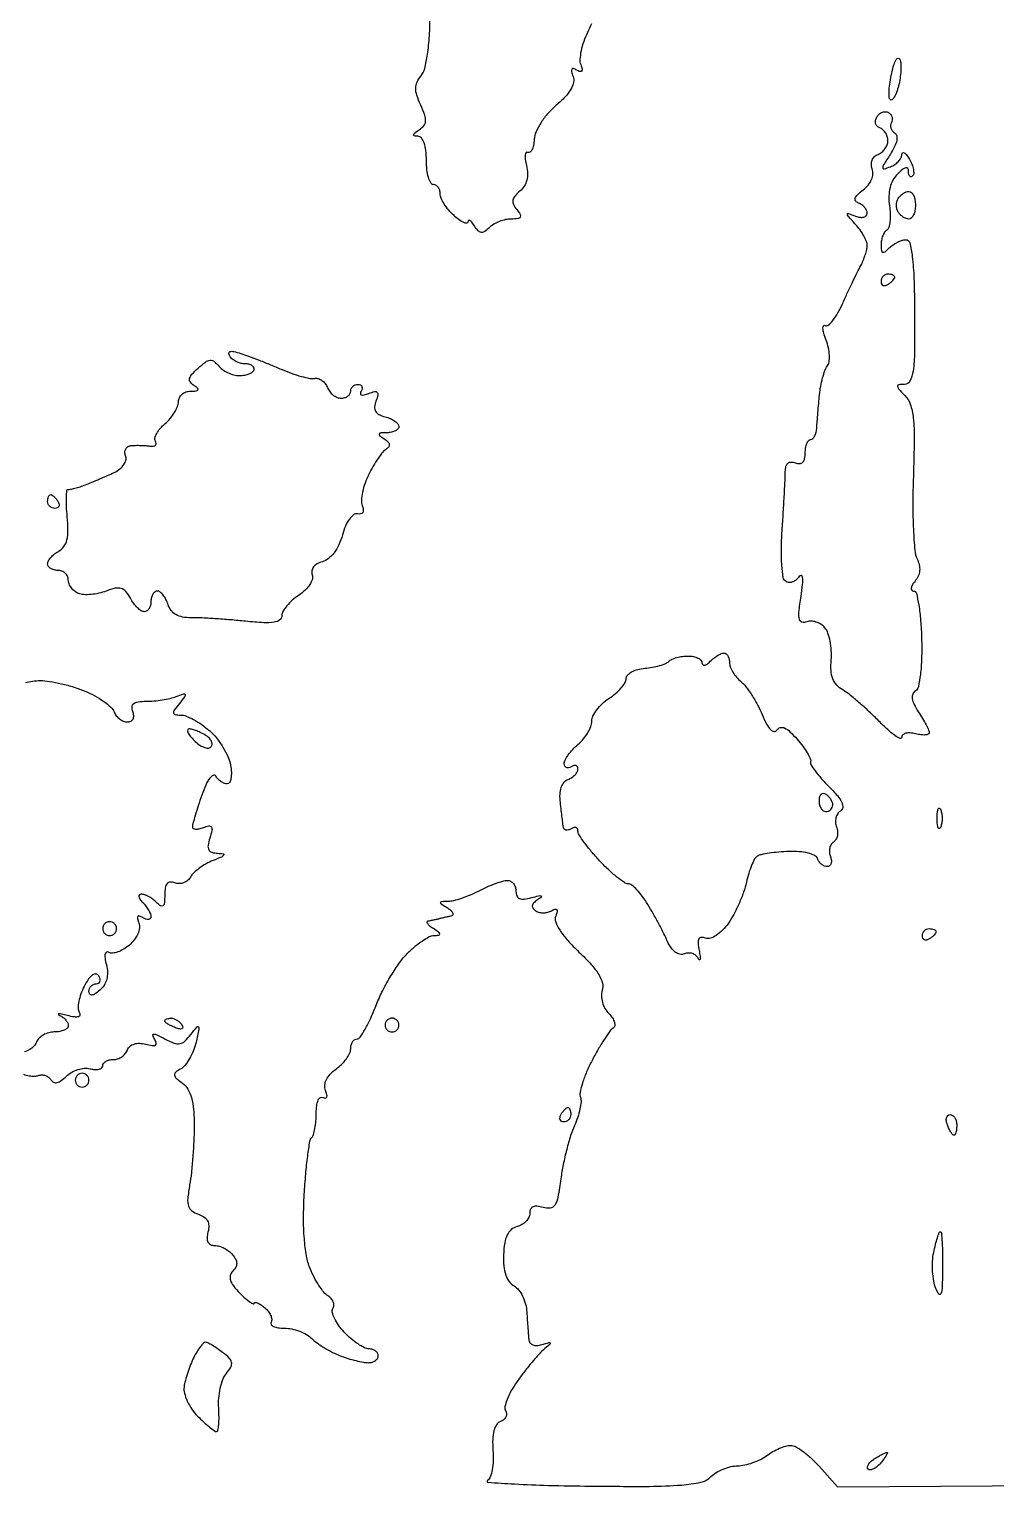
# Model space of a CAD drawing. Extents: x 0 to 102, y 0 to 135.
# Drawn here: x 10.86 to 22.73, y 0 to 17.9 of the extents above; entities that cross this region are included whole.
import ezdxf

# ---------------------------------------------------------------- set-up
doc = ezdxf.new("R2010")
doc.units = 0
doc.header["$MEASUREMENT"] = 0

msp = doc.modelspace()

# ---------------------------------------------------------------- linework, layer by layer
for points in [[(17.7631, 17.964087, -0.017346), (17.714532, 17.857641, 0.030739), (17.66712, 17.745901, 0.032503), (17.634787, 17.631236, 0.034401), (17.62035, 17.529586, 0.110121), (17.630321, 17.462271, -0.032497), (17.646856, 17.409089, -0.219208), (17.64164, 17.382696, -0.32919), (17.621, 17.376129, -0.056458), (17.581454, 17.394784, 0.060015), (17.54155, 17.413263, 0.349852), (17.521335, 17.405671, 0.200754), (17.517223, 17.376943, 0.028095), (17.535935, 17.318574, -0.143951), (17.541837, 17.245383, -0.08053), (17.509593, 17.161299, -0.058017), (17.439167, 17.06726, -0.028155), (17.329726, 16.964113, 0.038583), (17.229842, 16.865965, 0.035815), (17.143477, 16.751275, 0.037816), (17.081739, 16.63779, 0.090938), (17.058965, 16.545235, -0.032934), (17.049577, 16.470968, -0.066789), (17.030809, 16.415262, -0.121618), (17.006394, 16.386298, -0.304279), (16.980059, 16.385307, 0.368623), (16.959641, 16.382154, 0.154935), (16.947872, 16.354612, 0.061039), (16.949308, 16.298346, 0.024622), (16.964348, 16.222861, -0.052689), (16.977761, 16.128106, -0.072933), (16.968329, 16.042914, -0.079155), (16.935991, 15.969287, -0.07671), (16.882095, 15.908448, 0.044349), (16.821779, 15.848616, 0.135099), (16.797822, 15.796685, 0.152984), (16.805262, 15.74388, 0.062367), (16.844716, 15.682075, -0.035356), (16.887239, 15.622768, -0.275142), (16.887708, 15.590108, -0.23839), (16.858406, 15.570906, -0.028025), (16.778079, 15.5664, 0.054883), (16.708109, 15.558696, 0.03868), (16.632359, 15.535544, 0.039129), (16.562472, 15.501597, 0.063839), (16.510397, 15.461357, -0.044506), (16.4534, 15.413695, -0.182338), (16.410441, 15.402873, -0.181316), (16.370883, 15.4231, -0.043931), (16.325573, 15.482507, 0.025857), (16.294699, 15.526169, 0.088811), (16.268846, 15.549141, 0.307741), (16.252771, 15.548372, 0.231245), (16.244495, 15.532138, -0.393323), (16.229395, 15.516452, -0.119817), (16.193878, 15.523046, -0.05452), (16.139106, 15.555212, -0.023913), (16.074, 15.6087, -0.033439), (16.009251, 15.675691, -0.034148), (15.954502, 15.750269, -0.036283), (15.916362, 15.821354, -0.105367), (15.9048, 15.875612, 0.072708), (15.898444, 15.919093, 0.087472), (15.879949, 15.955975, 0.100499), (15.852462, 15.98063, 0.133491), (15.8202, 15.9894, -0.277684), (15.78757, 16.009035, -0.052312), (15.760451, 16.076379, -0.042582), (15.741737, 16.172042, -0.027026), (15.7356, 16.2855, 0.028612), (15.728625, 16.407295, 0.056868), (15.706804, 16.501324, 0.083693), (15.673074, 16.561818, 0.224383), (15.62985, 16.582895, -0.052305), (15.588508, 16.587745, -0.409488), (15.579008, 16.602495, -0.183172), (15.593453, 16.625159, -0.01923), (15.64619, 16.661437, 0.079586), (15.703281, 16.711809, 0.158249), (15.725143, 16.767331, 0.100818), (15.714533, 16.842764, 0.02171), (15.664839, 16.96571, -0.026914), (15.617374, 17.086754, -0.08333), (15.603987, 17.173208, -0.107253), (15.620887, 17.246592, -0.063257), (15.669359, 17.322822, 0.11421), (15.71458, 17.412892, 0.023325), (15.748689, 17.589099, 0.02164), (15.771734, 17.815818, 0.01341), (15.780087, 18.083384, -0.010497)], [(10.809382, 9.874163, -0.03732), (10.897664, 9.892175, -0.031677), (10.992661, 9.8982, -0.039935), (11.105984, 9.889134, -0.018074), (11.25218, 9.860138, -0.017762), (11.405057, 9.818245, -0.023203), (11.541249, 9.768627, -0.026136), (11.663453, 9.709891, -0.02918), (11.77427, 9.640624, -0.030366), (11.860503, 9.571217, -0.117023), (11.899032, 9.514827, 0.074081), (11.925865, 9.467336, 0.064335), (11.966537, 9.427092, 0.066862), (12.014296, 9.399867, 0.09644), (12.061896, 9.3906, 0.110721), (12.104071, 9.400055, 0.163185), (12.131231, 9.426109, 0.139599), (12.139698, 9.466775, 0.073701), (12.128394, 9.5175, -0.102792), (12.118869, 9.575945, -0.221436), (12.139424, 9.615508, -0.132988), (12.194166, 9.638097, -0.031747), (12.29333, 9.6444, 0.022743), (12.386454, 9.648638, 0.016373), (12.489729, 9.661479, 0.016591), (12.587354, 9.680215, 0.034043), (12.661931, 9.70254, -0.009993), (12.752589, 9.7345, -0.381878), (12.770846, 9.726552, -0.278007), (12.768243, 9.703349, -0.007209), (12.700791, 9.61794, 0.01415), (12.638333, 9.536556, 0.187372), (12.628928, 9.5006, 0.338925), (12.648509, 9.480332, 0.037288), (12.717224, 9.4752, -0.095445), (12.78289, 9.46255, -0.028921), (12.875161, 9.419285, -0.027807), (12.975183, 9.357702, -0.027021), (13.06876, 9.28485, -0.043644), (13.155623, 9.194915, -0.032355), (13.235521, 9.082074, -0.033031), (13.297415, 8.964734, -0.061118), (13.328932, 8.86185, -0.03231), (13.338832, 8.772688, -0.054204), (13.334143, 8.697541, -0.076849), (13.31693, 8.64629, -0.280364), (13.288847, 8.6292, -0.096935), (13.253437, 8.63613, -0.05259), (13.214183, 8.657149, -0.049613), (13.177303, 8.687952, -0.055616), (13.148782, 8.724346, 0.383025), (13.116439, 8.733845, 0.122024), (13.074233, 8.699097, 0.054259), (13.025028, 8.615263, 0.021839), (12.975863, 8.491696, 0.004998), (12.932064, 8.361714, 0.006592), (12.894895, 8.242332, 0.004893), (12.86614, 8.141905, 0.062112), (12.860474, 8.103105, 0.272693), (12.871051, 8.084261, 0.11684), (12.899719, 8.075574, 0.070059), (12.94355, 8.079012, 0.037078), (12.995863, 8.094753, -0.047236), (13.063045, 8.113491, -0.309717), (13.093282, 8.099876, -0.194319), (13.100052, 8.058753, -0.021662), (13.074762, 7.965198, 0.037061), (13.053244, 7.874619, 0.159483), (13.061801, 7.820615, 0.20351), (13.098694, 7.789804, 0.064943), (13.170749, 7.777838, -0.030751), (13.236774, 7.771457, -0.540184), (13.244118, 7.755117, -0.148174), (13.216578, 7.731519, -0.008687), (13.113643, 7.688378, 0.033236), (13.028058, 7.647462, 0.029717), (12.945241, 7.594167, 0.030938), (12.876602, 7.53716, 0.076561), (12.836456, 7.485754, -0.093009), (12.801686, 7.444111, -0.083982), (12.75299, 7.416097, -0.084543), (12.698093, 7.405778, -0.096174), (12.645463, 7.415065, 0.100983), (12.589321, 7.42442, 0.211156), (12.550275, 7.405445, 0.138536), (12.527448, 7.355264, 0.037918), (12.5208, 7.267731, -0.019023), (12.517096, 7.170404, -0.189628), (12.49965, 7.134371, -0.3478), (12.470147, 7.132134, -0.047949), (12.41928, 7.17408, 0.037128), (12.374189, 7.212929, 0.034415), (12.32273, 7.245779, 0.036245), (12.27276, 7.268508, 0.08884), (12.23316, 7.2756, 0.186338), (12.21003, 7.26667, 0.255088), (12.202845, 7.24599, 0.116259), (12.216484, 7.213424, 0.039343), (12.25008, 7.17408, -0.032227), (12.288931, 7.12987, -0.032225), (12.321778, 7.081034, -0.033997), (12.344676, 7.034785, -0.09825), (12.3516, 6.999887, -0.180001), (12.343279, 6.977522, -0.187847), (12.322526, 6.966531, -0.114893), (12.290572, 6.97016, -0.052974), (12.252623, 6.988385, 0.054327), (12.212303, 7.007616, 0.328605), (12.191465, 7.001204, 0.222452), (12.186148, 6.974912, 0.032054), (12.202894, 6.921219, -0.125741), (12.209915, 6.861086, -0.06836), (12.189919, 6.788958, -0.060314), (12.14708, 6.715411, -0.053748), (12.086423, 6.650988, -0.04043), (12.016806, 6.600519, -0.050237), (11.944696, 6.566034, -0.058684), (11.880656, 6.551143, -0.167747), (11.836661, 6.561036, 0.223125), (11.807426, 6.564399, 0.26407), (11.78912, 6.543939, 0.09056), (11.787387, 6.491316, 0.024554), (11.803748, 6.409261, -0.052565), (11.817152, 6.314737, -0.072444), (11.807854, 6.229608, -0.078823), (11.775847, 6.156119, -0.077655), (11.722539, 6.095714, -0.025778), (11.662964, 6.051248, -0.120002), (11.622988, 6.036621, -0.288267), (11.599685, 6.04786, -0.140941), (11.5902, 6.080841, -0.093252), (11.59702, 6.11709, -0.096396), (11.616518, 6.147906, -0.099183), (11.645608, 6.168531, -0.105142), (11.679793, 6.1758, 0.130885), (11.709022, 6.183585, 0.18994), (11.725516, 6.204199, 0.144542), (11.725901, 6.235478, 0.069809), (11.709635, 6.272478, 0.218495), (11.675745, 6.295022, 0.198468), (11.634655, 6.285181, 0.088335), (11.58597, 6.234738, 0.027212), (11.53169, 6.143572, 0.033612), (11.490629, 6.050484, 0.03917), (11.464854, 5.957329, 0.042979), (11.456318, 5.876891, 0.144338), (11.470141, 5.82633, -0.156432), (11.478793, 5.791464, -0.31657), (11.461853, 5.77053, -0.109085), (11.412308, 5.767553, -0.022329), (11.325844, 5.785256, 0.008272), (11.25372, 5.802147, 0.048128), (11.214991, 5.806712, 0.677686), (11.212172, 5.800059, 0.08768), (11.23065, 5.787269, -0.055667), (11.271094, 5.762929, -0.055064), (11.305336, 5.730187, -0.060161), (11.32866, 5.6944, -0.114857), (11.3364, 5.66115, -0.207291), (11.323557, 5.631503, -0.082516), (11.285918, 5.60638, -0.0629), (11.230335, 5.589293, -0.043183), (11.164545, 5.5836, 0.068006), (11.095206, 5.574125, 0.06271), (11.028868, 5.546323, 0.06668), (10.975401, 5.50523, 0.104363), (10.943994, 5.4567, -0.098143), (10.913433, 5.408179, -0.066864), (10.862558, 5.367077, -0.064008), (10.800011, 5.339282, -0.07271)], [(10.786937, 5.06388, 0.036956), (10.856397, 5.04701, 0.038959), (10.921017, 5.041407, 0.088899), (10.969097, 5.049598, -0.093182), (11.010716, 5.056324, -0.078911), (11.054595, 5.048198, -0.078569), (11.093967, 5.026822, -0.091), (11.122541, 4.995217, 0.150965), (11.155573, 4.966388, 0.163427), (11.197984, 4.962394, 0.101412), (11.250348, 4.98655, 0.037778), (11.312106, 5.03962, -0.065648), (11.375027, 5.087881, -0.053309), (11.452824, 5.122312, -0.055035), (11.533002, 5.138581, -0.086718), (11.602812, 5.132789, 0.044473), (11.662797, 5.122684, 0.075731), (11.713402, 5.126394, 0.113325), (11.74696, 5.142605, 0.227581), (11.7594, 5.16852, -0.16532), (11.769343, 5.197772, -0.095545), (11.797457, 5.222675, -0.076559), (11.839402, 5.239507, -0.057258), (11.888955, 5.2452, 0.082501), (11.941854, 5.253988, 0.065876), (11.993704, 5.279731, 0.066386), (12.036692, 5.317813, 0.08693), (12.063619, 5.362751, -0.120429), (12.094651, 5.407521, -0.103978), (12.144467, 5.435896, -0.086065), (12.209894, 5.44504, -0.055788), (12.285693, 5.434024, 0.022281), (12.368099, 5.416355, 0.167025), (12.406933, 5.422794, 0.350223), (12.417383, 5.447391, 0.070506), (12.39692, 5.494114, -0.047774), (12.372814, 5.543001, -0.518393), (12.383198, 5.558379, -0.120536), (12.42218, 5.549682, -0.007994), (12.525043, 5.496729, 0.032708), (12.634245, 5.447174, 0.133988), (12.706015, 5.440391, 0.145429), (12.76796, 5.471159, 0.040977), (12.841397, 5.551739, -0.007544), (12.917779, 5.647707, -0.503534), (12.93586, 5.646812, -0.203655), (12.94126, 5.618204, -0.003367), (12.904809, 5.4567, -0.036779), (12.872895, 5.354343, -0.035613), (12.826051, 5.25661, -0.037787), (12.772228, 5.176862, -0.097535), (12.719661, 5.131943, 0.038416), (12.655414, 5.088977, 0.257974), (12.641012, 5.054876, 0.189753), (12.660708, 5.017077, 0.021005), (12.738353, 4.955136, -0.10194), (12.804461, 4.882187, -0.066013), (12.849098, 4.776972, -0.047653), (12.874665, 4.631666, -0.020239), (12.882275, 4.433893, -0.010831), (12.87797, 4.25212, -0.007752), (12.865605, 4.049127, -0.007832), (12.847787, 3.85602, -0.01662), (12.826701, 3.707369, 0.018917), (12.803545, 3.538556, 0.096737), (12.812423, 3.444769, 0.162197), (12.853285, 3.386161, 0.083448), (12.933792, 3.344876, -0.069196), (13.003044, 3.311807, -0.122867), (13.045554, 3.265495, -0.121818), (13.061538, 3.204342, -0.067351), (13.052143, 3.127257, 0.049857), (13.040651, 3.054255, 0.130537), (13.051269, 3.002693, 0.17373), (13.08325, 2.972047, 0.1054), (13.135074, 2.961, -0.073602), (13.19027, 2.952831, -0.044574), (13.251653, 2.928102, -0.043641), (13.30954, 2.891867, -0.057955), (13.354428, 2.849007, -0.05362), (13.392116, 2.792178, -0.117815), (13.404633, 2.74188, -0.128825), (13.392645, 2.694315, -0.070685), (13.356327, 2.645967, 0.132351), (13.32615, 2.593533, 0.143695), (13.3277, 2.5348, 0.089399), (13.365003, 2.464888, 0.029242), (13.44294, 2.37726, 0.01395), (13.511172, 2.312733, 0.029124), (13.568412, 2.267256, 0.045762), (13.608266, 2.244348, 0.546631), (13.6206, 2.252259, -0.40149), (13.63123, 2.263363, -0.109017), (13.657603, 2.258739, -0.052109), (13.698175, 2.236846, -0.023444), (13.746569, 2.200373, -0.050777), (13.791325, 2.154823, -0.064546), (13.821915, 2.104503, -0.078442), (13.834512, 2.05729, -0.165938), (13.826176, 2.020814, 0.291543), (13.826567, 1.992453, 0.141141), (13.855253, 1.967835, 0.07308), (13.912769, 1.951116, 0.034261), (13.990264, 1.9458, -0.051616), (14.080124, 1.936499, -0.038263), (14.176075, 1.90862, -0.039048), (14.263534, 1.867732, -0.067608), (14.327286, 1.819228, 0.040937), (14.391629, 1.764639, 0.019531), (14.482295, 1.70489, 0.019213), (14.582443, 1.649499, 0.025872), (14.677236, 1.607728, 0.015871), (14.771664, 1.575218, 0.014581), (14.870656, 1.547748, 0.014761), (14.960356, 1.528441, 0.045653), (15.022007, 1.5228, 0.06794), (15.068408, 1.529134, 0.084528), (15.107741, 1.547651, 0.099719), (15.134043, 1.575139, 0.142091), (15.1434, 1.6074, 0.131618), (15.134758, 1.639662, 0.100605), (15.110455, 1.667149, 0.088108), (15.074101, 1.685638, 0.073819), (15.031247, 1.692, -0.117796), (14.975396, 1.705343, -0.030846), (14.895401, 1.752288, -0.029577), (14.808335, 1.818683, -0.026498), (14.726284, 1.897237, -0.03244), (14.656342, 1.982095, -0.044103), (14.605663, 2.06735, -0.051434), (14.579068, 2.14126, -0.20172), (14.586416, 2.188138, 0.130231), (14.597932, 2.226096, 0.101316), (14.590761, 2.268803, 0.089125), (14.56586, 2.309775, 0.07489), (14.526861, 2.34245, -0.085482), (14.476308, 2.386652, -0.025446), (14.415591, 2.469768, -0.024714), (14.355784, 2.5717, -0.024396), (14.306044, 2.679469, -0.053291), (14.262151, 2.833771, -0.023202), (14.235706, 3.045484, -0.020194), (14.226146, 3.300375, -0.013749), (14.234964, 3.590421, -0.007471), (14.253218, 3.840613, -0.010892), (14.277391, 4.060371, -0.006638), (14.303902, 4.242416, -0.158177), (14.327102, 4.287902, 0.127153), (14.3484, 4.32405, 0.024572), (14.365874, 4.398552, 0.024708), (14.377971, 4.489788, 0.020609), (14.382, 4.587493, -0.030578), (14.387691, 4.680462, -0.071776), (14.405911, 4.747447, -0.146002), (14.433299, 4.780039, -0.291774), (14.465631, 4.780499, 0.119847), (14.494245, 4.771174, 0.335751), (14.510916, 4.781893, 0.146918), (14.512815, 4.813607, 0.03363), (14.496809, 4.865501, -0.111921), (14.48731, 4.93125, -0.093555), (14.505889, 4.999444, -0.077602), (14.552478, 5.066468, -0.0494), (14.624678, 5.128492, 0.041284), (14.693671, 5.185845, 0.041732), (14.752031, 5.253561, 0.045159), (14.792309, 5.321115, 0.112318), (14.805, 5.376897, -0.061686), (14.810782, 5.423587, -0.080101), (14.827796, 5.463132, -0.097746), (14.853006, 5.489603, -0.154947), (14.882603, 5.499, 0.246773), (14.920695, 5.519019, 0.020317), (14.982481, 5.617043, 0.0235), (15.049217, 5.746878, 0.015768), (15.113638, 5.90085, -0.024404), (15.188631, 6.071739, -0.018073), (15.287293, 6.252998, -0.018358), (15.393182, 6.417719, -0.038658), (15.489344, 6.53535, -0.02395), (15.583082, 6.624499, -0.027447), (15.680912, 6.70004, -0.028175), (15.769708, 6.754033, -0.120322), (15.829359, 6.769295, 0.025297), (15.887352, 6.772871, 0.413435), (15.898382, 6.786664, 0.213421), (15.885922, 6.807928, 0.011623), (15.8202, 6.8526, -0.027772), (15.77574, 6.884966, -0.073044), (15.749215, 6.914006, -0.19337), (15.744825, 6.934371, -0.313765), (15.75675, 6.94648, 0.005915), (15.78704, 6.952518, 0.00271), (15.826413, 6.961076, 0.002683), (15.867773, 6.970534, 0.003701), (15.9048, 6.9795, -0.003701), (15.941827, 6.988466, -0.002683), (15.983187, 6.997924, -0.00271), (16.02256, 7.006482, -0.005915), (16.05285, 7.01252, 0.313765), (16.064775, 7.024629, 0.19337), (16.060385, 7.044994, 0.073044), (16.03386, 7.074034, 0.027772), (15.9894, 7.1064, -0.009361), (15.917109, 7.155061, -0.28122), (15.908692, 7.174355, -0.358079), (15.922419, 7.187044, -0.012271), (16.00088, 7.189705, 0.059275), (16.070396, 7.198635, 0.019352), (16.169792, 7.227743, 0.018978), (16.278651, 7.268909, 0.020314), (16.38158, 7.317379, -0.015958), (16.482109, 7.365793, -0.016826), (16.583782, 7.406787, -0.01669), (16.673499, 7.436143, -0.069593), (16.72965, 7.444279, -0.124801), (16.769979, 7.434265, -0.101332), (16.804336, 7.405695, -0.090875), (16.827423, 7.362814, -0.078318), (16.8354, 7.312199, 0.095251), (16.846626, 7.253805, 0.202004), (16.878371, 7.221619, 0.133132), (16.935009, 7.214276, 0.034623), (17.02575, 7.233141, -0.008496), (17.11364, 7.256259, -0.143951), (17.143251, 7.254904, -0.577681), (17.145815, 7.241676, -0.027107), (17.101318, 7.207117, 0.0445), (17.053788, 7.167481, 0.15986), (17.03614, 7.132715, 0.21248), (17.044888, 7.100613, 0.083304), (17.080168, 7.069682, 0.083471), (17.12333, 7.052091, 0.059472), (17.17537, 7.046782, 0.058722), (17.22796, 7.053896, 0.075596), (17.272777, 7.072985, -0.053784), (17.313015, 7.09223, -0.32449), (17.333938, 7.086011, -0.225957), (17.339451, 7.060133, -0.032978), (17.323104, 7.007378, 0.186567), (17.323285, 6.934631, 0.050771), (17.376593, 6.83042, 0.039545), (17.472182, 6.705546, 0.020754), (17.608966, 6.565577, -0.018881), (17.759759, 6.412424, -0.048746), (17.852613, 6.288351, -0.072729), (17.896519, 6.184459, -0.141426), (17.894167, 6.095191, 0.086264), (17.884698, 6.025598, 0.05999), (17.897104, 5.94708, 0.058251), (17.928545, 5.871222, 0.069138), (17.975277, 5.809408, -0.046088), (18.019647, 5.756008, -0.076773), (18.044919, 5.703413, -0.112554), (18.047983, 5.660032, -0.219312), (18.029211, 5.631716, 0.098622), (17.989748, 5.594939, 0.011622), (17.921553, 5.495423, 0.013546), (17.845642, 5.371728, 0.010714), (17.770125, 5.23412, 0.019083), (17.703066, 5.092535, 0.024159), (17.652627, 4.95683, 0.023353), (17.62198, 4.842017, 0.146168), (17.62655, 4.782098, -0.113811), (17.634329, 4.726801, -0.030056), (17.621169, 4.637909, -0.028898), (17.593481, 4.535825, -0.026145), (17.55343, 4.43405, 0.031092), (17.506508, 4.311268, 0.013018), (17.458099, 4.140885, 0.012821), (17.415608, 3.955362, 0.01625), (17.386378, 3.781979, -0.011563), (17.350234, 3.554598, -0.093294), (17.31248, 3.456331, -0.227184), (17.25603, 3.420057, -0.108345), (17.168036, 3.42813, 0.045754), (17.095305, 3.44408, 0.134185), (17.044975, 3.436867, 0.187562), (17.015314, 3.407529, 0.105401), (17.0046, 3.357268, -0.114982), (16.99296, 3.307321, -0.075554), (16.959052, 3.258676, -0.069517), (16.908812, 3.218674, -0.069571), (16.849545, 3.193986, 0.111218), (16.777956, 3.156961, 0.106124), (16.727698, 3.092273, 0.074233), (16.696781, 2.992628, 0.02878), (16.683022, 2.848424, 0.030973), (16.686429, 2.708538, 0.060008), (16.709292, 2.599209, 0.077779), (16.751485, 2.518414, 0.106419), (16.812882, 2.46432, -0.101655), (16.868083, 2.416602, -0.050715), (16.91689, 2.337709, -0.047396), (16.952555, 2.242367, -0.051041), (16.968495, 2.144365, 0.001758), (16.974765, 2.044588, 0.001711), (16.98179, 1.94397, 0.001687), (16.988563, 1.855598, 0.006389), (16.993691, 1.800405, 0.154072), (17.009461, 1.764238, 0.128739), (17.044234, 1.740559, 0.099237), (17.094346, 1.733296, 0.062768), (17.15265, 1.743861, -0.006038), (17.241758, 1.770702, -0.418327), (17.254132, 1.763749, -0.28368), (17.249201, 1.747003, -0.004392), (17.170694, 1.677756, 0.030594), (17.107784, 1.616118, 0.009896), (17.022303, 1.517596, 0.009826), (16.931367, 1.404034, 0.010881), (16.848094, 1.290727, 0.025808), (16.778224, 1.179388, 0.034783), (16.727647, 1.071755, 0.037309), (16.700044, 0.980969, 0.195991), (16.708512, 0.93058, -0.129117), (16.719573, 0.894409, -0.123969), (16.711697, 0.856857, -0.108008), (16.685448, 0.823629, -0.080324), (16.644912, 0.800057, 0.158167), (16.596162, 0.760623, 0.080964), (16.564083, 0.687882, 0.056722), (16.549208, 0.582666, 0.026435), (16.552758, 0.444742, -0.028585), (16.555396, 0.321693, -0.036317), (16.543117, 0.208771, -0.039438), (16.519402, 0.11954, -0.171304), (16.48559, 0.077548, 0.727399), (16.491252, 0.054465, 0.004129), (16.818369, 0.03342, 0.007401), (17.234397, 0.016276, 0.003996), (17.747123, 0.006844, 0.003395), (18.476441, 0.00421, 0.018788), (18.868407, 0.020191, 0.033913), (19.105988, 0.055155, 0.14385), (19.230799, 0.123284, -0.061376), (19.295097, 0.173476, -0.038336), (19.380666, 0.216251, -0.038041), (19.472952, 0.245903, -0.055342), (19.557707, 0.256491, 0.050472), (19.644864, 0.266519, 0.030747), (19.744649, 0.294877, 0.030608), (19.841116, 0.335613, 0.046733), (19.91832, 0.383391, -0.032026), (19.990326, 0.430931, -0.028262), (20.070823, 0.471113, -0.029327), (20.147677, 0.49898, -0.072428), (20.206873, 0.5076, -0.127516), (20.269444, 0.491379, -0.029886), (20.361519, 0.43274, -0.028903), (20.462499, 0.350307, -0.024895), (20.558731, 0.252758), (20.786254, -0.002085), (23.950277, 0.020108)]]:
    msp.add_lwpolyline(points, format="xyb")
for points in [[(21.551654, 17.52972, -0.071938), (21.56256, 17.472905, -0.024341), (21.562336, 17.388476, -0.02363), (21.552984, 17.293919, -0.025024), (21.534843, 17.202487, -0.023704), (21.510578, 17.122143, -0.047747), (21.482646, 17.06221, -0.082379), (21.45578, 17.030049, -0.392436), (21.433932, 17.030868, -0.188629), (21.419321, 17.064254, -0.022748), (21.419799, 17.146064, -0.024502), (21.42997, 17.247103, -0.017848), (21.450743, 17.358101, -0.019543), (21.477579, 17.459066, -0.058235), (21.506392, 17.524426, -0.218535), (21.531171, 17.541706, -0.369614)], [(21.411026, 16.873234, -0.089797), (21.438196, 16.848787, -0.095284), (21.454384, 16.81684, -0.099786), (21.457147, 16.782412, -0.109117), (21.4461, 16.7508, 0.11589), (21.435446, 16.718952, 0.100473), (21.439257, 16.68387, 0.093251), (21.457017, 16.650926, 0.084404), (21.48608, 16.625334, -0.204168), (21.511804, 16.588873, -0.102032), (21.512279, 16.531376, -0.065898), (21.486474, 16.455221, -0.030441), (21.434486, 16.364248, 0.004958), (21.350944, 16.233947, 0.142514), (21.340164, 16.196042, 0.493022), (21.357452, 16.182936, 0.024747), (21.435426, 16.20851, 0.056045), (21.48823, 16.235892, 0.056885), (21.533343, 16.2742, 0.0627), (21.564491, 16.317107, 0.119584), (21.575573, 16.358001, -0.202553), (21.585203, 16.379206, -0.33784), (21.603763, 16.380941, -0.095798), (21.633082, 16.353659, -0.02592), (21.667927, 16.300305, -0.036021), (21.698618, 16.237525, -0.047728), (21.716632, 16.17656, -0.056415), (21.72066, 16.125822, -0.19022), (21.707655, 16.095855, -0.150183), (21.688726, 16.085825, -0.260335), (21.672304, 16.091272, -0.139343), (21.66106, 16.113723, -0.046881), (21.6576, 16.150543, 0.139116), (21.647682, 16.1855, 0.321442), (21.623808, 16.195477, 0.117492), (21.582868, 16.17519, 0.022858), (21.521553, 16.119239, 0.074061), (21.466424, 16.044814, 0.060597), (21.4307, 15.952338, 0.055129), (21.415926, 15.845535, 0.043286), (21.422848, 15.728772, -0.027606), (21.431981, 15.628166, -0.03655), (21.428512, 15.536288, -0.039866), (21.414557, 15.463919, -0.188962), (21.389695, 15.430782, 0.112602), (21.362653, 15.404146, 0.050015), (21.339908, 15.359232, 0.046027), (21.324421, 15.304724, 0.04624), (21.3192, 15.248387, 0.029895), (21.323215, 15.181301, 0.281901), (21.34035, 15.159632, 0.263223), (21.368545, 15.164258, 0.027014), (21.42072, 15.21108, -0.043777), (21.467043, 15.249932, -0.036623), (21.522191, 15.282778, -0.03812), (21.577464, 15.305355, -0.07805), (21.623594, 15.3126, -0.346743), (21.672227, 15.274264, -0.028644), (21.702817, 15.104662, -0.022075), (21.72336, 14.838494, -0.006304), (21.73176, 14.4243, -0.004596), (21.731018, 13.936697, -0.032094), (21.713211, 13.699326, -0.082478), (21.675065, 13.577579, -0.282846), (21.607444, 13.536, 0.029481), (21.536367, 13.531806, 0.388908), (21.520606, 13.513509, 0.181144), (21.533666, 13.481658, 0.009468), (21.611602, 13.400713, -0.117023), (21.679239, 13.290987, -0.053636), (21.71487, 13.125649, -0.029074), (21.727127, 12.864794, -0.006063), (21.716449, 12.406663, 0.008768), (21.710362, 12.066572, 0.011401), (21.717354, 11.755083, 0.009174), (21.733809, 11.496668, 0.095109), (21.762275, 11.394442, -0.060073), (21.788461, 11.320705, -0.077739), (21.793194, 11.24917, -0.080598), (21.775946, 11.181608, -0.070599), (21.737712, 11.119492, 0.038431), (21.704446, 11.072489, 0.098811), (21.690545, 11.033451, 0.210446), (21.697384, 11.008713, 0.225255), (21.719957, 10.998, -0.346846), (21.753379, 10.971645, -0.017436), (21.782969, 10.826033, -0.021781), (21.806156, 10.63701, -0.013318), (21.817806, 10.412579, -0.013209), (21.817522, 10.1725, -0.02305), (21.802873, 9.974082, -0.022336), (21.777859, 9.823348, -0.204821), (21.740493, 9.770245, 0.16202), (21.708472, 9.731916, 0.132399), (21.702499, 9.678547, 0.079324), (21.725531, 9.606678, 0.027906), (21.779903, 9.512643, -0.011602), (21.830257, 9.431759, -0.014714), (21.872773, 9.354707, -0.012741), (21.904489, 9.288932, -0.106354), (21.9114, 9.256809, -0.312009), (21.899036, 9.238925, -0.07432), (21.861697, 9.230862, -0.051021), (21.80707, 9.232919, -0.029054), (21.7422, 9.245913, 0.047726), (21.677398, 9.256397, 0.0804), (21.622702, 9.251161, 0.118524), (21.586507, 9.231769, 0.21393), (21.573, 9.201646, -0.540414), (21.552832, 9.188436, -0.051668), (21.490987, 9.223376, -0.030816), (21.401047, 9.295976, -0.01452), (21.293805, 9.399916, 0.01121), (21.174812, 9.516785, 0.010512), (21.048168, 9.630794, 0.010541), (20.931593, 9.727173, 0.035164), (20.849655, 9.783165, -0.075852), (20.774798, 9.843771, -0.093302), (20.727687, 9.92014, -0.076826), (20.706019, 10.02017, -0.035876), (20.707582, 10.15311, 0.035639), (20.70897, 10.266643, 0.033529), (20.6944, 10.38161, 0.03531), (20.667385, 10.481678, 0.089854), (20.630578, 10.546945, 0.074588), (20.583085, 10.589376, 0.066895), (20.523487, 10.617922, 0.070019), (20.461309, 10.628805, 0.100303), (20.406279, 10.619558, -0.158703), (20.348261, 10.61656, -0.279011), (20.316142, 10.650121, -0.082281), (20.311219, 10.739392, -0.010215), (20.336434, 10.932958, 0.010839), (20.35546, 11.080454, 0.048892), (20.356232, 11.167217, 0.320311), (20.339152, 11.187138, 0.318429), (20.314659, 11.177511, -0.070323), (20.279054, 11.136928, -0.08424), (20.235564, 11.110732, -0.097318), (20.191164, 11.102651, -0.135721), (20.152602, 11.113897, -0.216996), (20.119048, 11.164028, -0.021517), (20.101361, 11.31138, -0.022726), (20.095371, 11.504598, -0.012956), (20.104801, 11.738086, 0.001515), (20.119372, 11.968169, 0.00176), (20.131799, 12.187123, 0.001564), (20.141084, 12.372505, 0.010514), (20.143469, 12.464593, -0.060026), (20.151468, 12.528367, -0.152024), (20.17548, 12.567847, -0.18197), (20.214311, 12.582581, -0.092524), (20.266412, 12.572998, 0.096007), (20.319316, 12.563645, 0.191927), (20.357887, 12.579758, 0.148132), (20.381281, 12.622403, 0.05195), (20.3886, 12.692655, -0.038045), (20.39346, 12.756433, -0.056972), (20.408126, 12.810277, -0.074848), (20.429616, 12.847026, -0.226828), (20.455071, 12.8592, 0.201073), (20.481145, 12.870127, 0.077057), (20.504553, 12.90269, 0.060241), (20.521986, 12.950578, 0.042662), (20.530176, 13.00725, -0.004553), (20.53518, 13.081422, -0.001661), (20.54357, 13.186364, -0.001646), (20.553505, 13.301079, -0.001967), (20.563648, 13.4091, -0.021492), (20.578385, 13.513267, -0.021128), (20.602069, 13.616387, -0.021566), (20.6305, 13.704798, -0.071558), (20.659562, 13.75836, 0.127003), (20.680975, 13.810846, 0.045408), (20.684555, 13.89226, 0.041377), (20.67228, 13.986503, 0.037792), (20.644474, 14.080444, -0.02071), (20.616443, 14.164495, -0.054796), (20.60567, 14.226872, -0.163022), (20.61356, 14.25633, -0.405076), (20.63337, 14.260681, 0.323356), (20.671508, 14.263428, 0.050129), (20.727589, 14.320892, 0.04009), (20.789522, 14.412812, 0.023895), (20.848713, 14.530796, -0.003566), (20.908326, 14.662745, -0.003287), (20.971436, 14.797479, -0.003282), (21.029254, 14.916811, -0.010888), (21.069498, 14.994202, 0.025051), (21.100315, 15.0578, 0.021559), (21.126353, 15.127396, 0.022121), (21.144468, 15.192682, 0.056667), (21.15, 15.241341, 0.096517), (21.140406, 15.290576, 0.030303), (21.107904, 15.358649, 0.029006), (21.061539, 15.43194, 0.028387), (21.006693, 15.499929, -0.003305), (20.914695, 15.602947, -0.182575), (20.905687, 15.626795, -0.51451), (20.917897, 15.63552, -0.009113), (21.006693, 15.603289, 0.051978), (21.061585, 15.588537, 0.094222), (21.107904, 15.58989, 0.143243), (21.138268, 15.606544, 0.198705), (21.15, 15.634899, 0.107729), (21.142138, 15.670966, 0.067108), (21.118936, 15.707706, 0.062588), (21.084681, 15.739521, 0.066303), (21.04425, 15.761142, -0.133104), (21.008193, 15.787063, -0.258569), (21.002142, 15.820939, -0.120642), (21.030682, 15.865525, -0.026484), (21.100296, 15.925158, 0.057111), (21.161158, 15.984112, 0.069744), (21.202415, 16.051711, 0.079432), (21.219896, 16.120122, 0.115016), (21.211388, 16.181665, -0.086525), (21.20058, 16.236738, -0.099956), (21.210041, 16.289303, -0.104476), (21.238589, 16.332356, -0.103027), (21.282242, 16.360443, 0.08007), (21.328711, 16.387434, 0.06551), (21.368092, 16.429373, 0.066597), (21.394718, 16.479276, 0.08952), (21.4038, 16.529595, 0.075168), (21.396345, 16.578906, 0.067325), (21.374549, 16.625865, 0.070383), (21.342285, 16.663437, 0.100076), (21.304221, 16.685293, -0.118828), (21.271214, 16.705909, -0.128913), (21.252437, 16.738738, -0.117319), (21.251243, 16.779107, -0.087614), (21.267767, 16.820623, -0.076924), (21.297922, 16.855911, -0.089783), (21.335888, 16.878209, -0.100767), (21.375604, 16.884256, -0.126625)], [(21.662593, 15.9048, -0.200667), (21.693011, 15.89208, -0.084925), (21.718815, 15.855097, -0.064972), (21.736347, 15.800366, -0.045091), (21.7422, 15.7356, -0.045091), (21.736347, 15.670834, -0.064972), (21.718815, 15.616103, -0.084925), (21.693011, 15.57912, -0.200667), (21.662593, 15.5664, -0.089642), (21.628281, 15.572601, -0.053229), (21.591011, 15.591251, -0.051032), (21.556605, 15.618639, -0.06081), (21.5307, 15.651, -0.079461), (21.51459, 15.689644, -0.059169), (21.509132, 15.7356, -0.059169), (21.51459, 15.781556, -0.079461), (21.5307, 15.8202, -0.06081), (21.556605, 15.852561, -0.051032), (21.591011, 15.879949, -0.053229), (21.628281, 15.898599, -0.089642)], [(21.4038, 14.8896, 0.105053), (21.37152, 14.882742, 0.099167), (21.344051, 14.863282, 0.09642), (21.32564, 14.834207, 0.093332), (21.3192, 14.800007, 0.108972), (21.325823, 14.769979, 0.182303), (21.344051, 14.752091, 0.161196), (21.371474, 14.749459, 0.082592), (21.4038, 14.7627, 0.029505), (21.436183, 14.785457, 0.035638), (21.463549, 14.810586, 0.038439), (21.482855, 14.834465, 0.151918), (21.4884, 14.852293, 0.210953), (21.482101, 14.866559, 0.081139), (21.463549, 14.878641, 0.061769), (21.436189, 14.886864, 0.042167)], [(13.454587, 13.915689, -0.011642), (13.549785, 13.883015, -0.004481), (13.680443, 13.833408, -0.004434), (13.821261, 13.777051, -0.005451), (13.951631, 13.721861, 0.016688), (14.075652, 13.672614, 0.01906), (14.197353, 13.634099, 0.018549), (14.3022, 13.609406, 0.094014), (14.361982, 13.609004, -0.118174), (14.406601, 13.60657, -0.081876), (14.45222, 13.584357, -0.074862), (14.491871, 13.546216, -0.072367), (14.519084, 13.497669, 0.072063), (14.547087, 13.447638, 0.063846), (14.589169, 13.405243, 0.066857), (14.638346, 13.376555, 0.098963), (14.687151, 13.3668, 0.070083), (14.732191, 13.373144, 0.085896), (14.770382, 13.391651, 0.100138), (14.795916, 13.419139, 0.138107), (14.805, 13.4514, -0.105053), (14.811858, 13.48368, -0.099167), (14.831318, 13.511149, -0.09642), (14.860393, 13.52956, -0.093332), (14.894593, 13.536, -0.107279), (14.924684, 13.529468, -0.18139), (14.942685, 13.511433, -0.162559), (14.945495, 13.484319, -0.083829), (14.932499, 13.452369, 0.129903), (14.923783, 13.423707, 0.343302), (14.935536, 13.4074, 0.133905), (14.970016, 13.406757, 0.029715), (15.026793, 13.424756, -0.031474), (15.0993, 13.447462, -0.269251), (15.130688, 13.43825, -0.257545), (15.139126, 13.4059, -0.029367), (15.115438, 13.331358, 0.069283), (15.098891, 13.260067, 0.154887), (15.110772, 13.206336, 0.142822), (15.15251, 13.166497, 0.055712), (15.227651, 13.137604, -0.038806), (15.292545, 13.115133, -0.050375), (15.347395, 13.084337, -0.059828), (15.38523, 13.050358, -0.181845), (15.3972, 13.018533, -0.188689), (15.385993, 12.989894, -0.087824), (15.35371, 12.965372, -0.068088), (15.305807, 12.948511, -0.048471), (15.24915, 12.942505, 0.015461), (15.174624, 12.939547, 0.276177), (15.155737, 12.92636, 0.350217), (15.160817, 12.906576, 0.02023), (15.215882, 12.86848, -0.050386), (15.260176, 12.833713, -0.150963), (15.278585, 12.800411, -0.20677), (15.272213, 12.769372, -0.102089), (15.242389, 12.741193, 0.083923), (15.200261, 12.704167, 0.018709), (15.142464, 12.627328, 0.018919), (15.081637, 12.532359, 0.017272), (15.026177, 12.43018, 0.03149), (14.980782, 12.322744, 0.032933), (14.950027, 12.212039, 0.034899), (14.936616, 12.113572, 0.108422), (14.946599, 12.047702, -0.059442), (14.959169, 11.997988, -0.165127), (14.952161, 11.963124, -0.217095), (14.927462, 11.945582, -0.104296), (14.887767, 11.94629, 0.228303), (14.840692, 11.935604, 0.07035), (14.789283, 11.881316, 0.053675), (14.741017, 11.795122, 0.034504), (14.703392, 11.686776, -0.040823), (14.660232, 11.567375, -0.05386), (14.601163, 11.467949, -0.06247), (14.53158, 11.395969, -0.105836), (14.457019, 11.358407, 0.062657), (14.392474, 11.332558, 0.100781), (14.34757, 11.294198, 0.125249), (14.327206, 11.24782, 0.133524), (14.332196, 11.19855, -0.167219), (14.334106, 11.144057, -0.070368), (14.30268, 11.076754, -0.058264), (14.24491, 11.007289, -0.045186), (14.16778, 10.946138, 0.035188), (14.087885, 10.885353, 0.039151), (14.020329, 10.815934, 0.042699), (13.973277, 10.748353, 0.131461), (13.959, 10.69499, -0.238176), (13.932972, 10.64345, -0.121525), (13.864285, 10.614922, -0.052694), (13.736347, 10.608968, -0.011332), (13.51485, 10.62705, 0.005254), (13.328073, 10.644584, 0.004718), (13.134152, 10.658895, 0.004733), (12.959914, 10.668447, 0.014799), (12.842558, 10.670289, -0.048924), (12.738587, 10.67903, -0.085857), (12.657815, 10.708783, -0.099297), (12.599519, 10.760138, -0.086048), (12.561907, 10.832559, 0.04061), (12.535993, 10.89587, 0.050435), (12.501646, 10.949402, 0.058945), (12.464506, 10.986275, 0.167551), (12.430499, 10.998, 0.15811), (12.400406, 10.98824, 0.097128), (12.374777, 10.960723, 0.079016), (12.357472, 10.919628, 0.060283), (12.3516, 10.8711, -0.062464), (12.345515, 10.822578, -0.080688), (12.327623, 10.781477, -0.098059), (12.301106, 10.75397, -0.153239), (12.269977, 10.7442, -0.148366), (12.232472, 10.755579, -0.045961), (12.186151, 10.793115, -0.041403), (12.139357, 10.846992, -0.035265), (12.099234, 10.91072, 0.052444), (12.04392, 10.992238, 0.147597), (11.986772, 11.029413, 0.127565), (11.913103, 11.031617, 0.03488), (11.800893, 10.997693, -0.036002), (11.711415, 10.97086, -0.032231), (11.615636, 10.955901, -0.033693), (11.527703, 10.953866, -0.080721), (11.464035, 10.967124, -0.073783), (11.415241, 10.994655, -0.064266), (11.373893, 11.036333, -0.066864), (11.34592, 11.085239, -0.096806), (11.3364, 11.133951, 0.106859), (11.32668, 11.178915, 0.099462), (11.299123, 11.217182, 0.095925), (11.257945, 11.242837, 0.091732), (11.2095, 11.2518, -0.061481), (11.160975, 11.257789, -0.079945), (11.119877, 11.275416, -0.09766), (11.092366, 11.301534, -0.155402), (11.0826, 11.332196, -0.130521), (11.092231, 11.368464, -0.049545), (11.122828, 11.411489, -0.044775), (11.167149, 11.453964, -0.041134), (11.219546, 11.489231, 0.111582), (11.281607, 11.545045, 0.093634), (11.318526, 11.625678, 0.062526), (11.332276, 11.741891, 0.021992), (11.323681, 11.909923, -0.011714), (11.314247, 12.041377, -0.02029), (11.313409, 12.150878, -0.016114), (11.318881, 12.23475, -0.431572), (11.334785, 12.247057, 0.091969), (11.361062, 12.247771, 0.012128), (11.415503, 12.260795, 0.013738), (11.479898, 12.27977, 0.011124), (11.5479, 12.30354, 0.007478), (11.625886, 12.334101, 0.004003), (11.721329, 12.374054, 0.003984), (11.8181, 12.416391, 0.006213), (11.900696, 12.454552, 0.055933), (11.969182, 12.497202, 0.076037), (12.01875, 12.550379, 0.0933), (12.043329, 12.606557, 0.149291), (12.039695, 12.658381, -0.09318), (12.031458, 12.703495, -0.126234), (12.041921, 12.743405, -0.133862), (12.069622, 12.771764, -0.111434), (12.109899, 12.784624, -0.017559), (12.162127, 12.787341, -0.010391), (12.224535, 12.787096, -0.010391), (12.286886, 12.784259, -0.017541), (12.33894, 12.778965, 0.060549), (12.379423, 12.778339, 0.154924), (12.405975, 12.789971, 0.226553), (12.41507, 12.81119, 0.128936), (12.406724, 12.838451, -0.201806), (12.400634, 12.877344, -0.064555), (12.422344, 12.933004, -0.05248), (12.46543, 12.995223, -0.038058), (12.525134, 13.054781, 0.040117), (12.588218, 13.118231, 0.038093), (12.641571, 13.191997, 0.040507), (12.678409, 13.26469, 0.097326), (12.69, 13.323672, -0.114848), (12.701364, 13.372496, -0.09947), (12.73349, 13.41426, -0.092683), (12.781512, 13.442527, -0.084805), (12.83805, 13.452695, 0.018743), (12.907147, 13.455892, 0.245436), (12.928128, 13.469195, 0.367752), (12.924509, 13.489034, 0.030022), (12.878351, 13.522374, -0.097559), (12.835322, 13.563271, -0.216654), (12.826984, 13.606727, -0.124398), (12.854841, 13.65963, -0.025767), (12.92967, 13.734713, -0.023087), (13.02191, 13.810748, -0.142091), (13.078896, 13.832259, -0.192576), (13.12919, 13.8166, -0.048972), (13.191112, 13.755317, 0.071679), (13.242339, 13.709014, 0.049122), (13.311458, 13.671819, 0.048925), (13.386901, 13.648668, 0.068899), (13.457042, 13.644286, 0.038469), (13.519664, 13.653884, 0.055197), (13.572555, 13.67255, 0.070136), (13.608785, 13.696787, 0.213445), (13.6206, 13.723203, 0.177381), (13.611291, 13.748619, 0.092408), (13.58479, 13.770237, 0.072509), (13.545334, 13.784874, 0.052664), (13.498693, 13.7898, -0.067829), (13.447768, 13.79674, -0.052389), (13.395592, 13.817314, -0.053437), (13.350039, 13.847619, -0.08103), (13.318898, 13.883464, -0.12626), (13.307587, 13.919724, -0.361863), (13.322285, 13.939333, -0.116302), (13.368429, 13.939408, -0.019347)], [(11.119907, 12.1824, -0.151918), (11.137735, 12.176855, -0.038439), (11.161614, 12.157549, -0.035638), (11.186743, 12.130183, -0.029505), (11.2095, 12.0978, -0.082592), (11.222741, 12.065474, -0.161196), (11.220109, 12.038051, -0.182303), (11.202221, 12.019823, -0.108972), (11.172193, 12.0132, -0.093332), (11.137993, 12.01964, -0.09642), (11.108918, 12.038051, -0.099167), (11.089458, 12.06552, -0.105053), (11.0826, 12.0978, -0.042167), (11.085336, 12.130189, -0.061769), (11.093559, 12.157549, -0.081139), (11.105641, 12.176101, -0.210953)], [(18.949191, 10.200343, -0.046967), (19.014413, 10.194203, -0.066942), (19.069542, 10.175847, -0.087078), (19.106725, 10.148803, -0.194462), (19.1196, 10.116951, 0.194568), (19.128641, 10.094596, 0.249714), (19.149421, 10.087878, 0.113134), (19.182064, 10.101757, 0.039538), (19.22112, 10.13508, -0.030136), (19.264961, 10.173932, -0.031128), (19.312699, 10.206778, -0.032763), (19.357411, 10.229768, -0.102712), (19.39032, 10.2366, -0.168143), (19.41614, 10.227664, -0.094863), (19.438119, 10.202366, -0.075603), (19.45298, 10.164637, -0.056133), (19.458, 10.120059, 0.09318), (19.46796, 10.067077, 0.042546), (19.499126, 10.003645, 0.040165), (19.544436, 9.940448, 0.04406), (19.598005, 9.887409, -0.055711), (19.660157, 9.822943, -0.021002), (19.732424, 9.720381, -0.020496), (19.802399, 9.601181, -0.023485), (19.858999, 9.481848, 0.021803), (19.914193, 9.364466, 0.070899), (19.964353, 9.294896, 0.180729), (20.006662, 9.274617, 0.283924), (20.041612, 9.292104, -0.19482), (20.081373, 9.321241, -0.170894), (20.132932, 9.316539, -0.082894), (20.200427, 9.270871, -0.023711), (20.288062, 9.17924, -0.018545), (20.357418, 9.09323, -0.025367), (20.412833, 9.010611, -0.023936), (20.450676, 8.940039, -0.188785), (20.453268, 8.903685, 0.217493), (20.45796, 8.866741, 0.020051), (20.51098, 8.788359, 0.022977), (20.585376, 8.696504, 0.015947), (20.677286, 8.599533, -0.019913), (20.78283, 8.486393, -0.066985), (20.837952, 8.401721, -0.138124), (20.848446, 8.34015, -0.231907), (20.821097, 8.296669, 0.111443), (20.786824, 8.263065, 0.081909), (20.765555, 8.214107, 0.076499), (20.760246, 8.157599, 0.076997), (20.772202, 8.102244, -0.066878), (20.785185, 8.0475, -0.072334), (20.782713, 7.992769, -0.081054), (20.765728, 7.946425, -0.126714), (20.736462, 7.915948, 0.119365), (20.70696, 7.886102, 0.081667), (20.689249, 7.841636, 0.0744), (20.685734, 7.789672, 0.071476), (20.697446, 7.738191, -0.060969), (20.709311, 7.690658, -0.107084), (20.705664, 7.650481, -0.150479), (20.687508, 7.62409, -0.168952), (20.658501, 7.614, -0.102895), (20.62293, 7.621398, -0.070371), (20.587653, 7.643059, -0.066735), (20.558011, 7.67511, -0.072964), (20.538926, 7.712923, 0.206277), (20.505276, 7.750631, 0.047888), (20.423355, 7.779577, 0.041326), (20.313985, 7.797377, 0.029086), (20.189312, 7.799943, 0.012386), (20.062662, 7.792037, 0.014824), (19.943969, 7.778115, 0.013598), (19.845387, 7.760827, 0.088425), (19.798745, 7.74235, 0.131624), (19.766474, 7.708087, 0.024701), (19.729106, 7.629599, 0.024899), (19.693627, 7.530923, 0.020535), (19.66549, 7.42268, -0.031318), (19.631087, 7.301151, -0.018931), (19.576084, 7.161963, -0.018932), (19.510715, 7.027346, -0.03134), (19.444441, 6.919872, -0.038853), (19.37257, 6.833302, -0.054733), (19.295318, 6.76943, -0.06748), (19.22269, 6.734636, -0.17125), (19.165033, 6.736204, 0.099547), (19.113217, 6.74499, 0.269316), (19.082715, 6.72601, 0.141891), (19.072312, 6.676259, 0.027551), (19.084411, 6.584333, -0.012024), (19.095946, 6.513705, -0.064703), (19.096281, 6.474846, -0.577111), (19.08707, 6.470915, -0.120068), (19.072772, 6.488297, 0.110904), (19.045009, 6.523323, 0.091696), (19.003049, 6.546071, 0.086439), (18.953423, 6.553138, 0.084048), (18.90381, 6.543147, -0.144223), (18.848633, 6.538727, -0.107584), (18.792608, 6.563805, -0.082335), (18.740313, 6.617599, -0.048689), (18.69652, 6.69595, 0.013112), (18.65235, 6.790116, 0.00596), (18.589911, 6.911012, 0.005896), (18.521017, 7.036988, 0.008055), (18.45581, 7.1487, 0.023418), (18.390562, 7.245879, 0.03044), (18.321582, 7.327946, 0.031256), (18.257952, 7.387042, 0.173196), (18.214665, 7.4025, -0.152656), (18.166361, 7.4176, -0.017961), (18.07499, 7.485895, -0.020176), (17.969952, 7.577673, -0.015241), (17.861999, 7.686397, -0.013124), (17.760431, 7.801013, -0.017485), (17.674702, 7.910589, -0.014827), (17.610279, 8.004901, -0.143379), (17.5968, 8.05094, 0.125882), (17.590028, 8.077411, 0.188809), (17.571949, 8.092537, 0.14816), (17.544568, 8.093339, 0.072292), (17.5122, 8.0793, -0.064542), (17.479113, 8.064339, -0.116916), (17.449618, 8.062478, -0.160966), (17.428489, 8.07372, -0.156921), (17.417954, 8.095457, -0.003798), (17.412618, 8.135519, -0.000616), (17.402937, 8.213448, -0.00068), (17.391779, 8.305217, -0.000598), (17.380379, 8.401018, -0.040317), (17.376612, 8.503754, -0.06923), (17.392108, 8.587876, -0.089349), (17.425493, 8.649184, -0.13265), (17.474625, 8.68502, 0.053377), (17.521352, 8.708936, 0.056739), (17.560911, 8.74179, 0.06354), (17.587856, 8.778172, 0.128336), (17.5968, 8.812444, 0.126107), (17.590026, 8.838874, 0.188867), (17.571949, 8.853968, 0.147995), (17.544568, 8.854748, 0.072176), (17.5122, 8.8407, -0.083578), (17.479878, 8.827535, -0.162286), (17.452451, 8.830334, -0.181577), (17.43421, 8.848478, -0.107618), (17.4276, 8.878835, -0.123142), (17.438705, 8.923243, -0.033345), (17.477303, 8.985252, -0.031636), (17.532041, 9.052024, -0.0282), (17.5968, 9.11413, 0.042831), (17.661541, 9.179956, 0.039157), (17.716298, 9.257768, 0.04145), (17.753999, 9.335404, 0.092569), (17.766, 9.399672, -0.115523), (17.78094, 9.46347, -0.047075), (17.828128, 9.539727, -0.043283), (17.896581, 9.615494, -0.042405), (17.9775, 9.67892, 0.032433), (18.058444, 9.739804, 0.037288), (18.126872, 9.808076, 0.040481), (18.17479, 9.87365, 0.138412), (18.189, 9.923998, -0.193088), (18.205908, 9.966148, -0.076783), (18.256243, 10.004778, -0.060759), (18.330299, 10.034351, -0.044026), (18.417914, 10.049442, 0.023806), (18.510386, 10.061548, 0.025659), (18.598965, 10.082203, 0.02634), (18.672518, 10.107648, 0.100251), (18.712805, 10.134365, -0.093359), (18.749954, 10.159738, -0.035229), (18.809459, 10.180962, -0.033388), (18.879113, 10.195476, -0.034685)], [(12.819921, 9.304705, 0.337073), (12.802575, 9.291941, 0.175591), (12.804317, 9.263609, 0.067675), (12.831976, 9.217903, 0.026521), (12.881357, 9.162986, 0.042131), (12.940732, 9.112854, 0.061728), (13.000871, 9.080492, 0.081089), (13.052641, 9.069536, 0.211086), (13.087386, 9.082986, 0.176889), (13.101443, 9.113217, 0.124167), (13.095332, 9.150609, 0.091488), (13.068915, 9.189934, 0.058289), (13.02595, 9.224704, 0.025409), (12.972315, 9.254925, 0.022986), (12.914093, 9.28067, 0.023657), (12.8598, 9.298848, 0.065064)], [(20.6424, 8.5023, 0.139169), (20.610282, 8.511432, 0.191142), (20.582651, 8.500483, 0.138808), (20.563998, 8.469361, 0.066118), (20.5578, 8.422693, 0.062283), (20.564106, 8.372262, 0.080552), (20.582651, 8.329544, 0.097988), (20.610135, 8.300954, 0.153634), (20.6424, 8.2908, 0.092995), (20.674695, 8.296859, 0.096318), (20.702149, 8.314185, 0.099231), (20.720523, 8.340033, 0.105429), (20.727, 8.370407, 0.089642), (20.720799, 8.404719, 0.053229), (20.702149, 8.441989, 0.051032), (20.674761, 8.476395, 0.06081)], [(22.052029, 8.31195, -0.057986), (22.065255, 8.263727, -0.037979), (22.069631, 8.2062, -0.037979), (22.065255, 8.148673, -0.057986), (22.052029, 8.10045, -0.174857), (22.036185, 8.082736, -0.447206), (22.021893, 8.087892, -0.078554), (22.011997, 8.130784, -0.017491), (22.009358, 8.2062, -0.017491), (22.011997, 8.281616, -0.078554), (22.021893, 8.324508, -0.447206), (22.036185, 8.329664, -0.174857)], [(11.844, 6.9372, 0.099038), (11.811713, 6.930741, 0.097945), (11.784251, 6.912349, 0.097945), (11.765859, 6.884887, 0.099038), (11.7594, 6.8526, 0.099038), (11.765859, 6.820313, 0.097945), (11.784251, 6.792851, 0.097945), (11.811713, 6.774459, 0.099038), (11.844, 6.768, 0.099038), (11.876287, 6.774459, 0.097945), (11.903749, 6.792851, 0.097945), (11.922141, 6.820313, 0.099038), (11.9286, 6.8526, 0.099038), (11.922141, 6.884887, 0.097945), (11.903749, 6.912349, 0.097945), (11.876287, 6.930741, 0.099038)], [(21.9114, 6.8526, -0.042167), (21.943789, 6.849864, -0.061769), (21.971149, 6.841641, -0.081139), (21.989701, 6.829559, -0.210953), (21.996, 6.815293, -0.151918), (21.990455, 6.797465, -0.038439), (21.971149, 6.773586, -0.035638), (21.943783, 6.748457, -0.029505), (21.9114, 6.7257, -0.082592), (21.879074, 6.712459, -0.161196), (21.851651, 6.715091, -0.182303), (21.833423, 6.732979, -0.108972), (21.8268, 6.763007, -0.093332), (21.83324, 6.797207, -0.09642), (21.851651, 6.826282, -0.099167), (21.87912, 6.845742, -0.105053)], [(12.600407, 5.7528, -0.088797), (12.634676, 5.746666, -0.053277), (12.671813, 5.728233, -0.051183), (12.706026, 5.701159, -0.061454), (12.731701, 5.669169, -0.1144), (12.741343, 5.640626, -0.32948), (12.731245, 5.623727, -0.155351), (12.701143, 5.62109, -0.036408), (12.652094, 5.63592, -0.020646), (12.601801, 5.657641, -0.029555), (12.559368, 5.68127, -0.029412), (12.52831, 5.703723, -0.2252), (12.5208, 5.719551, -0.219607), (12.526672, 5.732275, -0.077771), (12.544185, 5.743033, -0.059132), (12.569925, 5.750366, -0.039867)], [(15.3126, 5.7528, 0.099038), (15.280313, 5.746341, 0.097945), (15.252851, 5.727949, 0.097945), (15.234459, 5.700487, 0.099038), (15.228, 5.6682, 0.099038), (15.234459, 5.635913, 0.097945), (15.252851, 5.608451, 0.097945), (15.280313, 5.590059, 0.099038), (15.3126, 5.5836, 0.099038), (15.344887, 5.590059, 0.097945), (15.372349, 5.608451, 0.097945), (15.390741, 5.635913, 0.099038), (15.3972, 5.6682, 0.099038), (15.390741, 5.700487, 0.097945), (15.372349, 5.727949, 0.097945), (15.344887, 5.746341, 0.099038)], [(11.5056, 5.076, 0.099038), (11.473313, 5.069541, 0.097945), (11.445851, 5.051149, 0.097945), (11.427459, 5.023687, 0.099038), (11.421, 4.9914, 0.099038), (11.427459, 4.959113, 0.097945), (11.445851, 4.931651, 0.097945), (11.473313, 4.913259, 0.099038), (11.5056, 4.9068, 0.099038), (11.537887, 4.913259, 0.097945), (11.565349, 4.931651, 0.097945), (11.583741, 4.959113, 0.099038), (11.5902, 4.9914, 0.099038), (11.583741, 5.023687, 0.097945), (11.565349, 5.051149, 0.097945), (11.537887, 5.069541, 0.099038)], [(17.474893, 4.653, 0.151918), (17.457065, 4.647455, 0.038439), (17.433186, 4.628149, 0.035638), (17.408057, 4.600783, 0.029505), (17.3853, 4.5684, 0.082592), (17.372059, 4.536074, 0.161196), (17.374691, 4.508651, 0.182303), (17.392579, 4.490423, 0.108972), (17.422607, 4.4838, 0.093332), (17.456807, 4.49024, 0.09642), (17.485882, 4.508651, 0.099167), (17.505342, 4.53612, 0.105053), (17.5122, 4.5684, 0.042167), (17.509464, 4.600789, 0.061769), (17.501241, 4.628149, 0.081139), (17.489159, 4.646701, 0.210953)], [(22.167855, 4.5684, -0.152681), (22.199107, 4.558629, -0.098158), (22.225729, 4.531123, -0.08088), (22.243689, 4.490021, -0.062722), (22.2498, 4.4415, -0.024748), (22.247391, 4.39287, -0.039339), (22.240033, 4.351877, -0.046727), (22.229405, 4.322729, -0.289661), (22.216551, 4.3146, -0.222225), (22.200789, 4.32197, -0.030693), (22.178765, 4.351877, -0.030395), (22.155682, 4.392892, -0.02136), (22.134606, 4.4415, -0.055937), (22.121958, 4.490091, -0.100118), (22.124286, 4.531123, -0.147206), (22.140734, 4.558038, -0.184534)], [(22.048875, 3.1302, -0.391295), (22.061484, 3.118548, -0.004898), (22.069706, 2.999731, -0.011144), (22.075013, 2.856353, -0.006696), (22.075238, 2.68605, -0.005126), (22.070032, 2.45291, -0.07065), (22.055468, 2.369885, -0.610312), (22.03057, 2.365863, -0.063329), (21.992967, 2.433322, -0.053112), (21.967068, 2.524797, -0.027632), (21.953498, 2.642753, -0.027133), (21.952875, 2.766693, -0.03706), (21.966604, 2.877472, -0.011313), (21.98827, 2.974347, -0.018018), (22.011621, 3.055961, -0.012375), (22.034288, 3.12015, -0.311142)], [(13.021546, 1.773909, 0.218352), (12.997028, 1.764251, 0.027414), (12.958844, 1.719894, 0.028159), (12.917194, 1.658967, 0.019822), (12.877119, 1.58625, 0.021474), (12.838905, 1.500934, 0.014972), (12.802904, 1.401765, 0.015133), (12.774057, 1.304396, 0.030059), (12.758259, 1.225515, 0.097364), (12.762724, 1.146637, 0.045254), (12.797167, 1.049613, 0.042507), (12.853207, 0.950942, 0.046011), (12.923835, 0.865965, 0.011041), (12.999571, 0.793502, 0.01541), (13.070637, 0.732367, 0.011745), (13.131617, 0.685419, 0.159488), (13.15795, 0.6768, 0.364082), (13.174663, 0.69083, 0.021463), (13.183991, 0.76151, 0.0243), (13.18769, 0.854611, 0.014591), (13.183479, 0.965174, -0.037661), (13.184448, 1.085654, -0.033801), (13.203228, 1.209161, -0.035428), (13.235582, 1.317856, -0.08334), (13.277983, 1.390818, 0.04223), (13.332753, 1.469465, 0.177409), (13.342488, 1.525261, 0.156451), (13.314212, 1.578426, 0.03093), (13.231303, 1.649654, 0.012569), (13.166209, 1.696399, 0.015714), (13.103438, 1.736299, 0.013968), (13.049427, 1.766289, 0.106461)], [(21.393009, 0.421705, -0.546793), (21.398398, 0.414013, -0.036148), (21.383826, 0.384742, -0.026491), (21.356365, 0.343472, -0.013159), (21.317503, 0.294056, -0.039407), (21.272945, 0.248241, -0.06172), (21.227547, 0.217366, -0.085026), (21.188284, 0.205035, -0.234162), (21.161544, 0.214056, -0.225585), (21.152715, 0.238885, -0.108439), (21.163535, 0.271742, -0.073916), (21.19295, 0.30799, -0.044429), (21.23705, 0.341704, -0.009856), (21.287011, 0.371939, -0.012634), (21.334199, 0.39767, -0.01054), (21.374351, 0.417209, -0.097989)]]:
    msp.add_lwpolyline(points, format="xyb", close=True)

doc.saveas('drawing.dxf')
